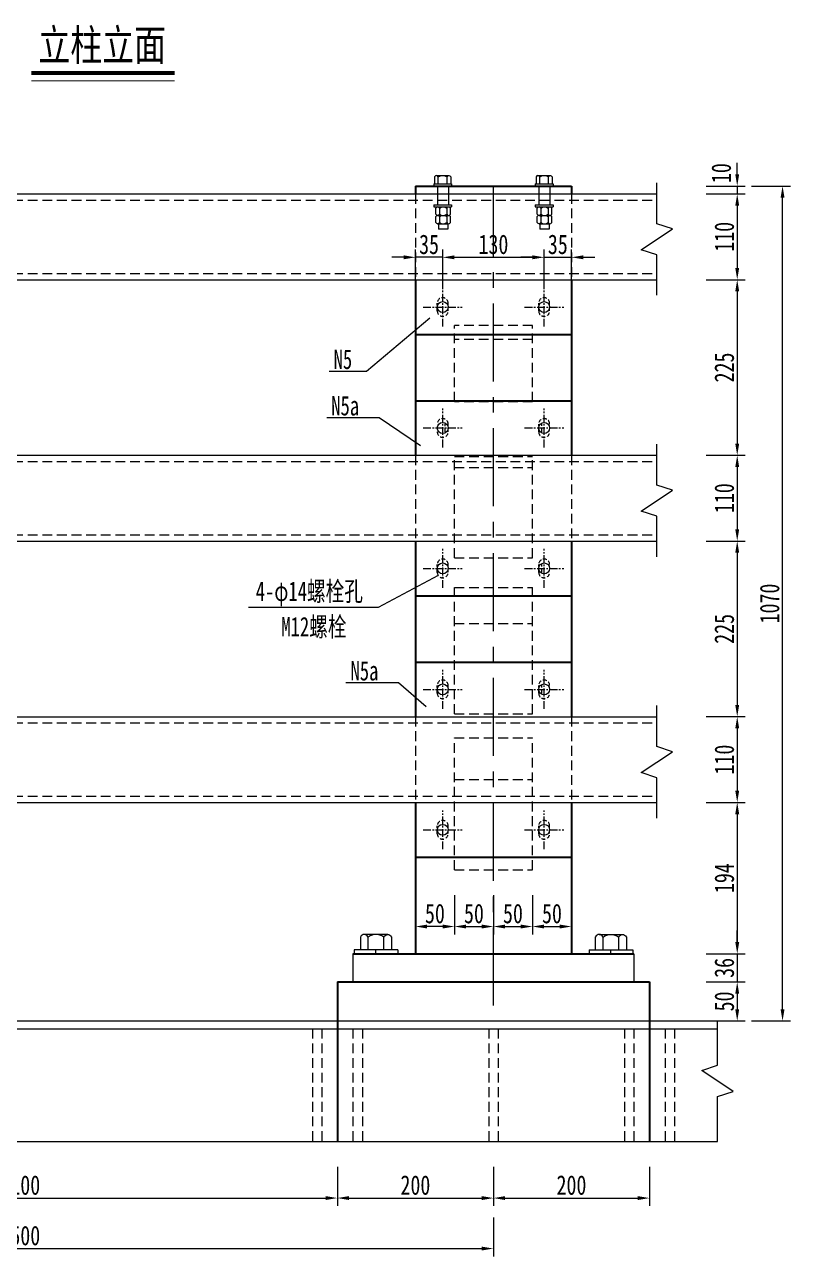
# Model space of a CAD drawing. Extents: x 98573 to 114325, y 0 to 100142.
# Drawn here: x 101936 to 102917, y 25937 to 27516 of the extents above; entities that cross this region are included whole.
import ezdxf

# ---------------------------------------------------------------- set-up
doc = ezdxf.new("R2010")
doc.units = 0
doc.header["$MEASUREMENT"] = 0
for name, pattern in [('CENTERX2', [4, 2.5, -0.5, 0.5, -0.5]), ('DASHED', [0.75, 0.5, -0.25]), ('DASHED2', [0.375, 0.25, -0.125])]:
    doc.linetypes.add(name, pattern=pattern)
doc.layers.get('0').update_dxf_attribs({"lineweight": 13})
doc.layers.get('Defpoints').update_dxf_attribs({"color": 9, "lineweight": 5})
for name, color, linetype, lineweight in [('dashed', 4, 'DASHED2', 5), ('中心线', 2, 'CENTERX2', 15), ('文字', 7, 'Continuous', 5), ('文字说明', 7, 'Continuous', 5), ('标注', 4, 'Continuous', 13), ('涪江 尺寸标注线', 4, 'Continuous', 13), ('涪江 钢板双线', 1, 'Continuous', 13), ('细线', 4, 'Continuous', 13), ('钢板单线', 6, 'Continuous', 25), ('钢板双线', 1, 'Continuous', 13)]:
    doc.layers.add(name, color=color, linetype=linetype, lineweight=lineweight)
doc.styles.get("Standard").update_dxf_attribs({"font": '仿宋_GB2312.ttf', "width": 0.75})
doc.dimstyles.new('0.1', dxfattribs={"dimscale": 0, "dimtxt": 2.5, "dimasz": 1.5, "dimexe": 1, "dimexo": 1, "dimgap": 0.4, "dimtad": 1, "dimdec": 1, "dimdsep": 46, "dimtxsty": 'Standard', "dimcen": 0.2, "dimclrd": 256, "dimclre": 256, "dimclrt": 256, "dimadec": 3, "dimazin": 2, "dimtfac": 1, "dimtdec": 1, "dimtmove": 2, "dimatfit": 3, "dimfxl": 4, "dimfxlon": 1, "dimtolj": 1, "dimtzin": 0, "dimlwd": -1, "dimlwe": -1, "dimarcsym": 0})

# ---------------------------------------------------------------- blocks, each defined once
blk = doc.blocks.new('m2')
at = {"layer": '钢板双线'}
for p, q in [((81076.1, 24800.3), (81083.7, 24800.3)), ((81086.9, 24800.3), (81094.4, 24800.3)), ((81096, 24802.8), (81096, 24780.1)), ((81122.7, 24802.8), (81122.7, 24780.1)), ((81125.5, 24802.8), (81122.7, 24802.8)), ((81125.5, 24802.8), (81125.5, 24780.1)), ((81134.7, 24801.8), (81125.5, 24801.8)), ((81067.5, 24785), (81067.4, 24797)), ((81074.4, 24798), (81074.5, 24784)), ((81083.7, 24795.6), (81076.1, 24795.6)), ((81083.7, 24786.3), (81076.1, 24786.3)), ((81085.3, 24798), (81085.3, 24784)), ((81085.3, 24798), (81085.3, 24784)), ((81094.4, 24795.6), (81086.9, 24795.6)), ((81094.4, 24786.3), (81086.9, 24786.3)), ((81096, 24798), (81096.1, 24784)), ((81125.5, 24797.1), (81134.7, 24797.1)), ((81125.5, 24785.8), (81134.7, 24785.8)), ((81136.3, 24799.5), (81136.3, 24783.5)), ((81076.1, 24781.6), (81083.7, 24781.6)), ((81086.9, 24781.6), (81094.5, 24781.6)), ((81125.5, 24780.1), (81122.7, 24780.1)), ((81134.7, 24781.1), (81125.5, 24781.1))]:
    blk.add_line(p, q, dxfattribs=at)
at = {"layer": '钢板双线', "ltscale": 0.2}
for p, q in [((81098.7, 24802.8), (81096, 24802.8)), ((81098.7, 24802.8), (81098.7, 24780.1)), ((81074.4, 24797), (81067.4, 24797)), ((81074.5, 24785), (81067.5, 24785)), ((81122.7, 24798.2), (81098.7, 24798.2)), ((81098.7, 24780.1), (81096, 24780.1)), ((81122.7, 24784.2), (81098.7, 24784.2))]:
    blk.add_line(p, q, dxfattribs=at)
at = {"layer": '钢板双线', "extrusion": (0, 0, -1)}
for centre, major_axis, ratio, start_param, end_param in [((81089.8, 24798), (-15.4, 0), 0.341432, -0.460921, 0.460921), ((81100.6, 24798), (-15.4, 0), 0.341432, -0.460921, 0.460921), ((81069.9, 24791), (-15.4, 0), 0.682865, 2.680671, 3.602514), ((81069.9, 24784), (-15.4, 0), 0.341432, 2.680671, 3.602514), ((81080.7, 24791), (-15.4, 0), 0.682865, 2.680671, 3.602514), ((81080.7, 24784), (-15.4, 0), 0.341432, 2.680671, 3.602514), ((81121, 24791.5), (15.4, 0), 0.829193, -0.460921, 0.460921), ((81121, 24783.5), (15.4, 0), 0.341432, -0.460921, 0.460921)]:
    blk.add_ellipse(centre, major_axis=major_axis, ratio=ratio, start_param=start_param, end_param=end_param, dxfattribs=at)
at = {"layer": '钢板双线'}
for centre, major_axis, ratio, start_param, end_param in [((81069.9, 24798), (15.4, 0), 0.341432, -0.460921, 0.460921), ((81080.7, 24798), (15.4, 0), 0.341432, -0.460921, 0.460921), ((81121, 24799.5), (-15.4, 0), 0.341432, 2.680671, 3.602514), ((81089.8, 24791), (15.4, 0), 0.682865, 2.680671, 3.602514), ((81089.8, 24784), (15.4, 0), 0.341432, 2.680671, 3.602514), ((81100.6, 24791), (15.4, 0), 0.682865, 2.680671, 3.602514), ((81100.6, 24784), (15.4, 0), 0.341432, 2.680671, 3.602514)]:
    blk.add_ellipse(centre, major_axis=major_axis, ratio=ratio, start_param=start_param, end_param=end_param, dxfattribs=at)
blk = doc.blocks.new('*D349')
at = {"layer": 'Defpoints', "color": 0, "transparency": 16777216}
for p in [(102436.4, 27217.6), (102436.4, 26998.9), (102471.4, 26998.9)]:
    blk.add_point(p, dxfattribs=at)
at = {"layer": '标注', "color": 4, "transparency": 16777216}
for p, q in [((102421.4, 27217.6), (102406.4, 27217.6)), ((102471.4, 27217.6), (102436.4, 27217.6)), ((102486.4, 27217.6), (102501.4, 27217.6))]:
    blk.add_line(p, q, dxfattribs=at)
at = {"layer": '标注', "transparency": 16777216}
for p, q in [((102436.4, 27177.6), (102436.4, 27227.6)), ((102471.4, 27177.6), (102471.4, 27227.6))]:
    blk.add_line(p, q, dxfattribs=at)
at = {"layer": '标注', "color": 4, "transparency": 16777216}
for points in [[(102421.4, 27220.1), (102421.4, 27215.1), (102436.4, 27217.6)], [(102486.4, 27220.1), (102486.4, 27215.1), (102471.4, 27217.6)]]:
    blk.add_solid(points, dxfattribs=at)
at = {"layer": '标注', "transparency": 16777216, "insert": (102453.9, 27234.1), "char_height": 25, "attachment_point": 5}
blk.add_mtext('\\A1;35', dxfattribs=at)
blk = doc.blocks.new('*D343')
at = {"layer": 'Defpoints', "color": 0, "transparency": 16777216}
for p in [(102601.4, 27217.6), (102471.4, 26998.9), (102601.4, 26998.9)]:
    blk.add_point(p, dxfattribs=at)
at = {"layer": '标注', "transparency": 16777216}
for p, q in [((102471.4, 27177.6), (102471.4, 27227.6)), ((102601.4, 27177.6), (102601.4, 27227.6))]:
    blk.add_line(p, q, dxfattribs=at)
at = {"layer": '标注', "color": 4, "transparency": 16777216}
blk.add_line((102486.4, 27217.6), (102586.4, 27217.6), dxfattribs=at)
for points in [[(102486.4, 27220.1), (102486.4, 27215.1), (102471.4, 27217.6)], [(102586.4, 27220.1), (102586.4, 27215.1), (102601.4, 27217.6)]]:
    blk.add_solid(points, dxfattribs=at)
at = {"layer": '标注', "transparency": 16777216, "insert": (102536.4, 27234.1), "char_height": 25, "attachment_point": 5}
blk.add_mtext('\\A1;130', dxfattribs=at)
blk = doc.blocks.new('*D350')
at = {"layer": 'Defpoints', "color": 0, "transparency": 16777216}
for p in [(102636.4, 27217.6), (102601.4, 26998.9), (102636.4, 26998.9)]:
    blk.add_point(p, dxfattribs=at)
at = {"layer": '标注', "color": 4, "transparency": 16777216}
for p, q in [((102586.4, 27217.6), (102571.4, 27217.6)), ((102601.4, 27217.6), (102636.4, 27217.6)), ((102651.4, 27217.6), (102666.4, 27217.6))]:
    blk.add_line(p, q, dxfattribs=at)
at = {"layer": '标注', "transparency": 16777216}
for p, q in [((102601.4, 27177.6), (102601.4, 27227.6)), ((102636.4, 27177.6), (102636.4, 27227.6))]:
    blk.add_line(p, q, dxfattribs=at)
at = {"layer": '标注', "color": 4, "transparency": 16777216}
for points in [[(102586.4, 27220.1), (102586.4, 27215.1), (102601.4, 27217.6)], [(102651.4, 27220.1), (102651.4, 27215.1), (102636.4, 27217.6)]]:
    blk.add_solid(points, dxfattribs=at)
at = {"layer": '标注', "transparency": 16777216, "insert": (102618.9, 27234.1), "char_height": 25, "attachment_point": 5}
blk.add_mtext('\\A1;35', dxfattribs=at)
blk = doc.blocks.new('*D344')
at = {"layer": 'Defpoints', "color": 0, "transparency": 16777216}
for p in [(102636.4, 27308.9), (102906.9, 27308.9), (102736.4, 26238.9)]:
    blk.add_point(p, dxfattribs=at)
at = {"layer": '标注', "transparency": 16777216}
for p, q in [((102866.9, 27308.9), (102916.9, 27308.9)), ((102866.9, 26238.9), (102916.9, 26238.9))]:
    blk.add_line(p, q, dxfattribs=at)
at = {"layer": '标注', "color": 4, "transparency": 16777216}
blk.add_line((102906.9, 26253.9), (102906.9, 27293.9), dxfattribs=at)
for points in [[(102904.4, 27293.9), (102909.4, 27293.9), (102906.9, 27308.9)], [(102904.4, 26253.9), (102909.4, 26253.9), (102906.9, 26238.9)]]:
    blk.add_solid(points, dxfattribs=at)
at = {"layer": '标注', "transparency": 16777216, "insert": (102890.4, 26773.9), "char_height": 25, "attachment_point": 5, "rotation": 90}
blk.add_mtext('\\A1;1070', dxfattribs=at)
blk = doc.blocks.new('*D345')
at = {"layer": 'Defpoints', "color": 0, "transparency": 16777216}
for p in [(102436.4, 26432.5), (102486.4, 26432.5), (102436.4, 26359.9)]:
    blk.add_point(p, dxfattribs=at)
at = {"layer": '标注', "transparency": 16777216}
for p, q in [((102436.4, 26399.9), (102436.4, 26349.9)), ((102486.4, 26399.9), (102486.4, 26349.9))]:
    blk.add_line(p, q, dxfattribs=at)
at = {"layer": '标注', "color": 4, "transparency": 16777216}
blk.add_line((102471.4, 26359.9), (102451.4, 26359.9), dxfattribs=at)
for points in [[(102451.4, 26362.4), (102451.4, 26357.4), (102436.4, 26359.9)], [(102471.4, 26362.4), (102471.4, 26357.4), (102486.4, 26359.9)]]:
    blk.add_solid(points, dxfattribs=at)
at = {"layer": '标注', "transparency": 16777216, "insert": (102461.4, 26376.4), "char_height": 25, "attachment_point": 5}
blk.add_mtext('\\A1;50', dxfattribs=at)
blk = doc.blocks.new('*D346')
at = {"layer": 'Defpoints', "color": 0, "transparency": 16777216}
for p in [(102536.4, 26523), (102486.4, 26432.5), (102536.4, 26359.9)]:
    blk.add_point(p, dxfattribs=at)
at = {"layer": '标注', "transparency": 16777216}
for p, q in [((102486.4, 26399.9), (102486.4, 26349.9)), ((102536.4, 26399.9), (102536.4, 26349.9))]:
    blk.add_line(p, q, dxfattribs=at)
at = {"layer": '标注', "color": 4, "transparency": 16777216}
blk.add_line((102501.4, 26359.9), (102521.4, 26359.9), dxfattribs=at)
for points in [[(102501.4, 26362.4), (102501.4, 26357.4), (102486.4, 26359.9)], [(102521.4, 26362.4), (102521.4, 26357.4), (102536.4, 26359.9)]]:
    blk.add_solid(points, dxfattribs=at)
at = {"layer": '标注', "transparency": 16777216, "insert": (102511.4, 26376.4), "char_height": 25, "attachment_point": 5}
blk.add_mtext('\\A1;50', dxfattribs=at)
blk = doc.blocks.new('*D347')
at = {"layer": 'Defpoints', "color": 0, "transparency": 16777216}
for p in [(102536.4, 26432.5), (102586.4, 26432.5), (102586.4, 26359.9)]:
    blk.add_point(p, dxfattribs=at)
at = {"layer": '标注', "transparency": 16777216}
for p, q in [((102536.4, 26399.9), (102536.4, 26349.9)), ((102586.4, 26399.9), (102586.4, 26349.9))]:
    blk.add_line(p, q, dxfattribs=at)
at = {"layer": '标注', "color": 4, "transparency": 16777216}
blk.add_line((102551.4, 26359.9), (102571.4, 26359.9), dxfattribs=at)
for points in [[(102551.4, 26362.4), (102551.4, 26357.4), (102536.4, 26359.9)], [(102571.4, 26362.4), (102571.4, 26357.4), (102586.4, 26359.9)]]:
    blk.add_solid(points, dxfattribs=at)
at = {"layer": '标注', "transparency": 16777216, "insert": (102561.4, 26376.4), "char_height": 25, "attachment_point": 5}
blk.add_mtext('\\A1;50', dxfattribs=at)
blk = doc.blocks.new('*D348')
at = {"layer": 'Defpoints', "color": 0, "transparency": 16777216}
for p in [(102586.4, 26432.5), (102636.4, 26432.5), (102636.4, 26359.9)]:
    blk.add_point(p, dxfattribs=at)
at = {"layer": '标注', "transparency": 16777216}
for p, q in [((102586.4, 26399.9), (102586.4, 26349.9)), ((102636.4, 26399.9), (102636.4, 26349.9))]:
    blk.add_line(p, q, dxfattribs=at)
at = {"layer": '标注', "color": 4, "transparency": 16777216}
blk.add_line((102601.4, 26359.9), (102621.4, 26359.9), dxfattribs=at)
for points in [[(102601.4, 26362.4), (102601.4, 26357.4), (102586.4, 26359.9)], [(102621.4, 26362.4), (102621.4, 26357.4), (102636.4, 26359.9)]]:
    blk.add_solid(points, dxfattribs=at)
at = {"layer": '标注', "transparency": 16777216, "insert": (102611.4, 26376.4), "char_height": 25, "attachment_point": 5}
blk.add_mtext('\\A1;50', dxfattribs=at)
blk = doc.blocks.new('ls')
at = {"color": 4}
blk.add_line((0, 0), (0, 5), dxfattribs=at)
at = {"layer": '涪江 钢板双线', "color": 4}
for p, q in [((-20, 21.6), (-20, 5)), ((-15, 25), (15, 25)), ((-10, 5), (-10, 21.6)), ((10, 5), (10, 21.6)), ((20, 21.6), (20, 5)), ((-28, 5), (28, 5)), ((-28, 5), (-28, 0)), ((-28, 0), (28, 0)), ((-18.7, 5), (18.7, 5)), ((-14, 5), (14, 5)), ((28, 5), (28, 0))]:
    blk.add_line(p, q, dxfattribs=at)
blk.add_ellipse((-15, -7.9), major_axis=(0, 32.9), ratio=0.341432, start_param=-0.460921, end_param=0.460921, dxfattribs=at)
at = {"layer": '涪江 钢板双线', "color": 4, "extrusion": (0, 0, -1)}
for centre, ratio in [((0, -7.9), 0.682865), ((15, -7.9), 0.341432)]:
    blk.add_ellipse(centre, major_axis=(0, 32.9), ratio=ratio, start_param=-0.460921, end_param=0.460921, dxfattribs=at)
blk = doc.blocks.new('*D762')
at = {"layer": 'Defpoints', "color": 0, "transparency": 16777216}
for p in [(101323.9, 26271.2), (102536.4, 26258.5), (102536.4, 25947.2)]:
    blk.add_point(p, dxfattribs=at)
at = {"layer": '标注', "transparency": 16777216}
for p, q in [((101323.9, 25987.2), (101323.9, 25937.2)), ((102536.4, 25987.2), (102536.4, 25937.2))]:
    blk.add_line(p, q, dxfattribs=at)
at = {"layer": '标注', "color": 4, "transparency": 16777216}
blk.add_line((101338.9, 25947.2), (102521.4, 25947.2), dxfattribs=at)
for points in [[(101338.9, 25949.7), (101338.9, 25944.7), (101323.9, 25947.2)], [(102521.4, 25949.7), (102521.4, 25944.7), (102536.4, 25947.2)]]:
    blk.add_solid(points, dxfattribs=at)
at = {"layer": '标注', "transparency": 16777216, "insert": (101930.1, 25963.7), "char_height": 25, "attachment_point": 5}
blk.add_mtext('\\A1;1500', dxfattribs=at)
blk = doc.blocks.new('*D763')
at = {"layer": 'Defpoints', "color": 0, "transparency": 16777216}
for p in [(101523.9, 26152.3), (102336.4, 26152.3), (102336.4, 26011.9)]:
    blk.add_point(p, dxfattribs=at)
at = {"layer": '标注', "transparency": 16777216}
for p, q in [((101523.9, 26051.9), (101523.9, 26001.9)), ((102336.4, 26051.9), (102336.4, 26001.9))]:
    blk.add_line(p, q, dxfattribs=at)
at = {"layer": '标注', "color": 4, "transparency": 16777216}
blk.add_line((101538.9, 26011.9), (102321.4, 26011.9), dxfattribs=at)
for points in [[(101538.9, 26014.4), (101538.9, 26009.4), (101523.9, 26011.9)], [(102321.4, 26014.4), (102321.4, 26009.4), (102336.4, 26011.9)]]:
    blk.add_solid(points, dxfattribs=at)
at = {"layer": '标注', "transparency": 16777216, "insert": (101930.1, 26028.4), "char_height": 25, "attachment_point": 5}
blk.add_mtext('\\A1;1100', dxfattribs=at)
blk = doc.blocks.new('*D764')
at = {"layer": 'Defpoints', "color": 0, "transparency": 16777216}
for p in [(102536.4, 26258.5), (102336.4, 26114.9), (102536.4, 26011.9)]:
    blk.add_point(p, dxfattribs=at)
at = {"layer": '标注', "transparency": 16777216}
for p, q in [((102336.4, 26051.9), (102336.4, 26001.9)), ((102536.4, 26051.9), (102536.4, 26001.9))]:
    blk.add_line(p, q, dxfattribs=at)
at = {"layer": '标注', "color": 4, "transparency": 16777216}
blk.add_line((102351.4, 26011.9), (102521.4, 26011.9), dxfattribs=at)
for points in [[(102351.4, 26014.4), (102351.4, 26009.4), (102336.4, 26011.9)], [(102521.4, 26014.4), (102521.4, 26009.4), (102536.4, 26011.9)]]:
    blk.add_solid(points, dxfattribs=at)
at = {"layer": '标注', "transparency": 16777216, "insert": (102436.4, 26028.4), "char_height": 25, "attachment_point": 5}
blk.add_mtext('\\A1;200', dxfattribs=at)
blk = doc.blocks.new('*D765')
at = {"layer": 'Defpoints', "color": 0, "transparency": 16777216}
for p in [(102536.4, 26258.5), (102736.4, 26186.9), (102736.4, 26011.9)]:
    blk.add_point(p, dxfattribs=at)
at = {"layer": '标注', "transparency": 16777216}
for p, q in [((102536.4, 26051.9), (102536.4, 26001.9)), ((102736.4, 26051.9), (102736.4, 26001.9))]:
    blk.add_line(p, q, dxfattribs=at)
at = {"layer": '标注', "color": 4, "transparency": 16777216}
blk.add_line((102551.4, 26011.9), (102721.4, 26011.9), dxfattribs=at)
for points in [[(102551.4, 26014.4), (102551.4, 26009.4), (102536.4, 26011.9)], [(102721.4, 26014.4), (102721.4, 26009.4), (102736.4, 26011.9)]]:
    blk.add_solid(points, dxfattribs=at)
at = {"layer": '标注', "transparency": 16777216, "insert": (102636.4, 26028.4), "char_height": 25, "attachment_point": 5}
blk.add_mtext('\\A1;200', dxfattribs=at)
blk = doc.blocks.new('*D766')
at = {"layer": 'Defpoints', "color": 0, "transparency": 16777216}
for p in [(102675.5, 27298.9), (102675.5, 27188.9), (102848.8, 27188.9)]:
    blk.add_point(p, dxfattribs=at)
at = {"layer": '标注', "transparency": 16777216}
for p, q in [((102808.8, 27298.9), (102858.8, 27298.9)), ((102808.8, 27188.9), (102858.8, 27188.9))]:
    blk.add_line(p, q, dxfattribs=at)
at = {"layer": '标注', "color": 4, "transparency": 16777216}
blk.add_line((102848.8, 27283.9), (102848.8, 27203.9), dxfattribs=at)
for points in [[(102846.3, 27283.9), (102851.3, 27283.9), (102848.8, 27298.9)], [(102846.3, 27203.9), (102851.3, 27203.9), (102848.8, 27188.9)]]:
    blk.add_solid(points, dxfattribs=at)
at = {"layer": '标注', "transparency": 16777216, "insert": (102832.3, 27243.9), "char_height": 25, "attachment_point": 5, "rotation": 90}
blk.add_mtext('\\A1;110', dxfattribs=at)
blk = doc.blocks.new('*D767')
at = {"layer": 'Defpoints', "color": 0, "transparency": 16777216}
for p in [(102675.5, 27188.9), (102675.5, 26963.9), (102848.8, 26963.9)]:
    blk.add_point(p, dxfattribs=at)
at = {"layer": '标注', "transparency": 16777216}
for p, q in [((102808.8, 27188.9), (102858.8, 27188.9)), ((102808.8, 26963.9), (102858.8, 26963.9))]:
    blk.add_line(p, q, dxfattribs=at)
at = {"layer": '标注', "color": 4, "transparency": 16777216}
blk.add_line((102848.8, 27173.9), (102848.8, 26978.9), dxfattribs=at)
for points in [[(102846.3, 27173.9), (102851.3, 27173.9), (102848.8, 27188.9)], [(102846.3, 26978.9), (102851.3, 26978.9), (102848.8, 26963.9)]]:
    blk.add_solid(points, dxfattribs=at)
at = {"layer": '标注', "transparency": 16777216, "insert": (102832.3, 27076.4), "char_height": 25, "attachment_point": 5, "rotation": 90}
blk.add_mtext('\\A1;225', dxfattribs=at)
blk = doc.blocks.new('*D768')
at = {"layer": 'Defpoints', "color": 0, "transparency": 16777216}
for p in [(102675.5, 26963.9), (102675.5, 26853.9), (102848.8, 26853.9)]:
    blk.add_point(p, dxfattribs=at)
at = {"layer": '标注', "transparency": 16777216}
for p, q in [((102808.8, 26963.9), (102858.8, 26963.9)), ((102808.8, 26853.9), (102858.8, 26853.9))]:
    blk.add_line(p, q, dxfattribs=at)
at = {"layer": '标注', "color": 4, "transparency": 16777216}
blk.add_line((102848.8, 26948.9), (102848.8, 26868.9), dxfattribs=at)
for points in [[(102846.3, 26948.9), (102851.3, 26948.9), (102848.8, 26963.9)], [(102846.3, 26868.9), (102851.3, 26868.9), (102848.8, 26853.9)]]:
    blk.add_solid(points, dxfattribs=at)
at = {"layer": '标注', "transparency": 16777216, "insert": (102832.3, 26908.9), "char_height": 25, "attachment_point": 5, "rotation": 90}
blk.add_mtext('\\A1;110', dxfattribs=at)
blk = doc.blocks.new('*D769')
at = {"layer": 'Defpoints', "color": 0, "transparency": 16777216}
for p in [(102675.5, 26853.9), (102675.5, 26628.9), (102848.8, 26628.9)]:
    blk.add_point(p, dxfattribs=at)
at = {"layer": '标注', "transparency": 16777216}
for p, q in [((102808.8, 26853.9), (102858.8, 26853.9)), ((102808.8, 26628.9), (102858.8, 26628.9))]:
    blk.add_line(p, q, dxfattribs=at)
at = {"layer": '标注', "color": 4, "transparency": 16777216}
blk.add_line((102848.8, 26838.9), (102848.8, 26643.9), dxfattribs=at)
for points in [[(102846.3, 26838.9), (102851.3, 26838.9), (102848.8, 26853.9)], [(102846.3, 26643.9), (102851.3, 26643.9), (102848.8, 26628.9)]]:
    blk.add_solid(points, dxfattribs=at)
at = {"layer": '标注', "transparency": 16777216, "insert": (102832.3, 26741.4), "char_height": 25, "attachment_point": 5, "rotation": 90}
blk.add_mtext('\\A1;225', dxfattribs=at)
blk = doc.blocks.new('*D770')
at = {"layer": 'Defpoints', "color": 0, "transparency": 16777216}
for p in [(102694.3, 26628.9), (102694.3, 26518.9), (102848.8, 26518.9)]:
    blk.add_point(p, dxfattribs=at)
at = {"layer": '标注', "transparency": 16777216}
for p, q in [((102808.8, 26628.9), (102858.8, 26628.9)), ((102808.8, 26518.9), (102858.8, 26518.9))]:
    blk.add_line(p, q, dxfattribs=at)
at = {"layer": '标注', "color": 4, "transparency": 16777216}
blk.add_line((102848.8, 26613.9), (102848.8, 26533.9), dxfattribs=at)
for points in [[(102846.3, 26613.9), (102851.3, 26613.9), (102848.8, 26628.9)], [(102846.3, 26533.9), (102851.3, 26533.9), (102848.8, 26518.9)]]:
    blk.add_solid(points, dxfattribs=at)
at = {"layer": '标注', "transparency": 16777216, "insert": (102832.3, 26573.9), "char_height": 25, "attachment_point": 5, "rotation": 90}
blk.add_mtext('\\A1;110', dxfattribs=at)
blk = doc.blocks.new('*D771')
at = {"layer": 'Defpoints', "color": 0, "transparency": 16777216}
for p in [(102694.3, 26518.9), (102607.6, 26324.9), (102848.8, 26324.9)]:
    blk.add_point(p, dxfattribs=at)
at = {"layer": '标注', "transparency": 16777216}
for p, q in [((102808.8, 26518.9), (102858.8, 26518.9)), ((102808.8, 26324.9), (102858.8, 26324.9))]:
    blk.add_line(p, q, dxfattribs=at)
at = {"layer": '标注', "color": 4, "transparency": 16777216}
blk.add_line((102848.8, 26503.9), (102848.8, 26339.9), dxfattribs=at)
for points in [[(102846.3, 26503.9), (102851.3, 26503.9), (102848.8, 26518.9)], [(102846.3, 26339.9), (102851.3, 26339.9), (102848.8, 26324.9)]]:
    blk.add_solid(points, dxfattribs=at)
at = {"layer": '标注', "transparency": 16777216, "insert": (102832.3, 26421.9), "char_height": 25, "attachment_point": 5, "rotation": 90}
blk.add_mtext('\\A1;194', dxfattribs=at)
blk = doc.blocks.new('*D772')
at = {"layer": 'Defpoints', "color": 0, "transparency": 16777216}
for p in [(102736.4, 26288.9), (102736.4, 26238.9), (102848.8, 26238.9)]:
    blk.add_point(p, dxfattribs=at)
at = {"layer": '标注', "transparency": 16777216}
for p, q in [((102808.8, 26288.9), (102858.8, 26288.9)), ((102808.8, 26238.9), (102858.8, 26238.9))]:
    blk.add_line(p, q, dxfattribs=at)
at = {"layer": '标注', "color": 4, "transparency": 16777216}
blk.add_line((102848.8, 26273.9), (102848.8, 26253.9), dxfattribs=at)
for points in [[(102846.3, 26273.9), (102851.3, 26273.9), (102848.8, 26288.9)], [(102846.3, 26253.9), (102851.3, 26253.9), (102848.8, 26238.9)]]:
    blk.add_solid(points, dxfattribs=at)
at = {"layer": '标注', "transparency": 16777216, "insert": (102832.3, 26263.9), "char_height": 25, "attachment_point": 5, "rotation": 90}
blk.add_mtext('\\A1;50', dxfattribs=at)
blk = doc.blocks.new('*D773')
at = {"layer": 'Defpoints', "color": 0, "transparency": 16777216}
for p in [(102636.4, 27308.9), (102636.4, 27298.9), (102848.8, 27298.9)]:
    blk.add_point(p, dxfattribs=at)
at = {"layer": '标注', "color": 4, "transparency": 16777216}
for p, q in [((102848.8, 27323.9), (102848.8, 27338.9)), ((102848.8, 27308.9), (102848.8, 27298.9)), ((102848.8, 27283.9), (102848.8, 27268.9))]:
    blk.add_line(p, q, dxfattribs=at)
at = {"layer": '标注', "transparency": 16777216}
for p, q in [((102808.8, 27308.9), (102858.8, 27308.9)), ((102808.8, 27298.9), (102858.8, 27298.9))]:
    blk.add_line(p, q, dxfattribs=at)
at = {"layer": '标注', "color": 4, "transparency": 16777216}
for points in [[(102846.3, 27323.9), (102851.3, 27323.9), (102848.8, 27308.9)], [(102846.3, 27283.9), (102851.3, 27283.9), (102848.8, 27298.9)]]:
    blk.add_solid(points, dxfattribs=at)
at = {"layer": '标注', "transparency": 16777216, "insert": (102828.4, 27325.5), "char_height": 25, "attachment_point": 5, "rotation": 90}
blk.add_mtext('\\A1;10', dxfattribs=at)
blk = doc.blocks.new('*D1389')
at = {"layer": 'Defpoints', "color": 0, "transparency": 16777216}
for p in [(102716.5, 26324.9), (102716.4, 26288.9), (102848.8, 26288.9)]:
    blk.add_point(p, dxfattribs=at)
at = {"layer": '标注', "color": 4, "transparency": 16777216}
for p, q in [((102848.8, 26339.9), (102848.8, 26354.9)), ((102848.8, 26324.9), (102848.8, 26288.9)), ((102848.8, 26273.9), (102848.8, 26258.9))]:
    blk.add_line(p, q, dxfattribs=at)
at = {"layer": '标注', "transparency": 16777216}
for p, q in [((102808.8, 26324.9), (102858.8, 26324.9)), ((102808.8, 26288.9), (102858.8, 26288.9))]:
    blk.add_line(p, q, dxfattribs=at)
at = {"layer": '标注', "color": 4, "transparency": 16777216}
for points in [[(102846.3, 26339.9), (102851.3, 26339.9), (102848.8, 26324.9)], [(102846.3, 26273.9), (102851.3, 26273.9), (102848.8, 26288.9)]]:
    blk.add_solid(points, dxfattribs=at)
at = {"layer": '标注', "transparency": 16777216, "insert": (102832.3, 26306.9), "char_height": 25, "attachment_point": 5, "rotation": 90}
blk.add_mtext('\\A1;36', dxfattribs=at)

msp = doc.modelspace()

# ---------------------------------------------------------------- linework, layer by layer
at = {"color": 1}
for p, q in [((102356.39499, 26324.85446), (102356.39499, 26288.85446)), ((102716.45974, 26324.85446), (102716.42441, 26288.85446)), ((101016.71629, 26238.85446), (102823.56128, 26238.85446)), ((101016.71629, 26228.85446), (102823.56128, 26228.85446)), ((101016.71629, 26084.49632), (102823.56128, 26084.49632))]:
    msp.add_line(p, q, dxfattribs=at)
for centre in [(102471.39499, 27153.85446), (102601.39499, 27153.85446), (102471.39499, 26998.85446), (102601.39499, 26998.85446), (102471.39499, 26818.85446), (102601.39499, 26818.85446), (102471.39499, 26663.85446), (102601.39499, 26663.85446), (102471.39499, 26483.85446), (102601.39499, 26483.85446)]:
    msp.add_circle(centre, 7)
at = {"layer": 'dashed', "ltscale": 50}
for p, q in [((102436.39499, 27298.85446), (102436.39499, 27188.85446)), ((102636.39499, 27298.85446), (102636.39499, 27188.85446)), ((101114.61149, 27290.85446), (102745.66608, 27290.85446)), ((101114.61149, 27196.85446), (102745.66608, 27196.85446)), ((102486.39499, 27032.49839), (102486.39499, 27130.34246)), ((102586.39499, 27130.34246), (102486.39499, 27130.34246)), ((102586.39499, 27032.49839), (102586.39499, 27130.34246)), ((102586.39499, 27112.10821), (102486.39499, 27112.10821)), ((102586.39499, 27032.49839), (102486.39499, 27032.49839)), ((102436.39499, 26963.85446), (102436.39499, 26853.85446)), ((102636.39499, 26963.85446), (102636.39499, 26853.85446)), ((101114.61149, 26955.85446), (102745.66608, 26955.85446)), ((102486.39499, 26832.49839), (102486.39499, 26962.10714)), ((102486.39499, 26962.10714), (102586.39499, 26962.10714)), ((102486.39499, 26948.32443), (102586.39499, 26948.32443)), ((102586.39499, 26832.49839), (102586.39499, 26962.10714)), ((101114.61149, 26861.85446), (102745.66608, 26861.85446)), ((102486.39499, 26832.49839), (102586.39499, 26832.49839)), ((102486.39499, 26632.49839), (102486.39499, 26794.30832)), ((102486.39499, 26794.30832), (102586.39499, 26794.30832)), ((102586.39499, 26632.49839), (102586.39499, 26794.30832)), ((102486.39499, 26748.32443), (102586.39499, 26748.32443)), ((102486.39499, 26632.49839), (102586.39499, 26632.49839)), ((101114.61149, 26620.85446), (102745.66608, 26620.85446)), ((102436.39499, 26628.85446), (102436.39499, 26518.85446)), ((102636.39499, 26628.85446), (102636.39499, 26518.85446)), ((102486.39499, 26432.49839), (102486.39499, 26601.95931)), ((102486.39499, 26601.95931), (102586.39499, 26601.95931)), ((102586.39499, 26432.49839), (102586.39499, 26601.95931)), ((102486.39499, 26548.32443), (102586.39499, 26548.32443)), ((101114.61149, 26526.85446), (102745.66608, 26526.85446)), ((102486.39499, 26432.49839), (102586.39499, 26432.49839))]:
    msp.add_line(p, q, dxfattribs=at)
at = {"layer": 'dashed', "ltscale": 20}
for p, q in [((102464.39499, 27148.85446), (102464.39499, 27158.85446)), ((102478.39499, 27148.96902), (102478.39499, 27158.96902)), ((102594.39499, 27148.85446), (102594.39499, 27158.85446)), ((102608.39499, 27148.96902), (102608.39499, 27158.96902)), ((102474.39499, 26993.85446), (102474.39499, 27003.85446)), ((102478.39499, 26993.96902), (102478.39499, 27003.96902)), ((102594.39499, 26993.85446), (102594.39499, 27003.85446)), ((102598.39499, 26993.96902), (102598.39499, 27003.96902)), ((102464.39499, 26813.85446), (102464.39499, 26823.85446)), ((102478.39499, 26813.96902), (102478.39499, 26823.96902)), ((102594.39499, 26813.85446), (102594.39499, 26823.85446)), ((102598.39499, 26813.96902), (102598.39499, 26823.96902)), ((102464.39499, 26658.85446), (102464.39499, 26668.85446)), ((102478.39499, 26658.96902), (102478.39499, 26668.96902)), ((102594.39499, 26658.85446), (102594.39499, 26668.85446)), ((102598.39499, 26658.96902), (102598.39499, 26668.96902)), ((102464.39499, 26478.85446), (102464.39499, 26488.85446)), ((102478.39499, 26478.96902), (102478.39499, 26488.96902)), ((102594.39499, 26478.85446), (102594.39499, 26488.85446)), ((102608.39499, 26478.96902), (102608.39499, 26488.96902))]:
    msp.add_line(p, q, dxfattribs=at)
at = {"layer": 'dashed', "linetype": 'DASHED2', "ltscale": 50}
for p, q in [((102304.39499, 26228.85446), (102304.39499, 26084.49632)), ((102316.39499, 26228.85446), (102316.39499, 26084.49632)), ((102356.39499, 26228.85446), (102356.39499, 26084.49632)), ((102368.39499, 26228.85446), (102368.39499, 26084.49632)), ((102530.39499, 26228.85446), (102530.39499, 26084.49632)), ((102542.39499, 26228.85446), (102542.39499, 26084.49632)), ((102704.39499, 26228.85446), (102704.39499, 26084.49632)), ((102716.39499, 26228.85446), (102716.39499, 26084.49632)), ((102756.39499, 26228.85446), (102756.39499, 26084.49632)), ((102768.39499, 26228.85446), (102768.39499, 26084.49632))]:
    msp.add_line(p, q, dxfattribs=at)
at = {"layer": 'dashed', "ltscale": 20}
for centre, start, end in [((102471.39499, 27158.85446), 0, 180), ((102601.39499, 27158.85446), 0, 180), ((102471.39499, 27148.85446), 180, 0), ((102601.39499, 27148.85446), 180, 0), ((102471.39499, 27003.85446), 0, 180), ((102601.39499, 27003.85446), 0, 180), ((102471.39499, 26993.85446), 180, 0), ((102601.39499, 26993.85446), 180, 0), ((102471.39499, 26823.85446), 0, 180), ((102601.39499, 26823.85446), 0, 180), ((102471.39499, 26813.85446), 180, 0), ((102601.39499, 26813.85446), 180, 0), ((102471.39499, 26668.85446), 0, 180), ((102601.39499, 26668.85446), 0, 180), ((102471.39499, 26658.85446), 180, 0), ((102601.39499, 26658.85446), 180, 0), ((102471.39499, 26488.85446), 0, 180), ((102601.39499, 26488.85446), 0, 180), ((102471.39499, 26478.85446), 180, 0), ((102601.39499, 26478.85446), 180, 0)]:
    msp.add_arc(centre, 7, start, end, dxfattribs=at)
at = {"layer": '中心线', "ltscale": 40}
msp.add_line((102536.39499, 26258.52276), (102536.39499, 27308.85446), dxfattribs=at)
at = {"layer": '中心线', "ltscale": 4}
for p, q in [((102471.39499, 27128.90096), (102471.39499, 27178.80795)), ((102601.39499, 27128.90096), (102601.39499, 27178.80795)), ((102446.28929, 27153.85446), (102496.50069, 27153.85446)), ((102576.28929, 27153.85446), (102626.50069, 27153.85446)), ((102471.39499, 26973.90096), (102471.39499, 27023.80795)), ((102601.39499, 26973.90096), (102601.39499, 27023.80795)), ((102446.28929, 26998.85446), (102496.50069, 26998.85446)), ((102576.28929, 26998.85446), (102626.50069, 26998.85446)), ((102471.39499, 26793.90096), (102471.39499, 26843.80795)), ((102601.39499, 26793.90096), (102601.39499, 26843.80795)), ((102446.28929, 26818.85446), (102496.50069, 26818.85446)), ((102576.28929, 26818.85446), (102626.50069, 26818.85446)), ((102471.39499, 26638.90096), (102471.39499, 26688.80795)), ((102601.39499, 26638.90096), (102601.39499, 26688.80795)), ((102446.28929, 26663.85446), (102496.50069, 26663.85446)), ((102576.28929, 26663.85446), (102626.50069, 26663.85446)), ((102471.39499, 26458.90096), (102471.39499, 26508.80795)), ((102601.39499, 26458.90096), (102601.39499, 26508.80795)), ((102446.28929, 26483.85446), (102496.50069, 26483.85446)), ((102576.28929, 26483.85446), (102626.50069, 26483.85446))]:
    msp.add_line(p, q, dxfattribs=at)
at = {"layer": '文字', "const_width": 5}
msp.add_lwpolyline([(101944.16307, 27453.84394), (102127.83868, 27453.84394)], dxfattribs=at)
at = {"layer": '文字', "ltscale": 100, "const_width": 1.5}
msp.add_lwpolyline([(101944.16307, 27443.84394), (102127.83868, 27443.84394)], dxfattribs=at)
at = {"layer": '涪江 尺寸标注线'}
for points in [[(102745.66608, 27168.9257), (102745.66608, 27220.64215), (102725.66567, 27227.30883), (102765.6665, 27253.97548), (102745.66608, 27260.64215), (102745.66608, 27313.09234)], [(102745.66608, 26833.9257), (102745.66608, 26885.64215), (102725.66567, 26892.30883), (102765.6665, 26918.97548), (102745.66608, 26925.64215), (102745.66608, 26978.09234)], [(102745.66608, 26498.9257), (102745.66608, 26550.64215), (102725.66567, 26557.30883), (102765.6665, 26583.97548), (102745.66608, 26590.64215), (102745.66608, 26643.09234)], [(102823.56128, 26084.49632), (102823.56128, 26142.01595), (102843.5617, 26148.68263), (102803.56086, 26175.34928), (102823.56128, 26182.01595), (102823.56128, 26238.85446)]]:
    msp.add_lwpolyline(points, dxfattribs=at)
at = {"layer": '细线', "ltscale": 100}
for p, q in [((102373.67043, 27071.64442), (102454.8775, 27139.83472)), ((102389.88099, 27012.13983), (102443.0659, 26976.54532)), ((102414.60168, 26672.47373), (102450.08561, 26641.75439))]:
    msp.add_line(p, q, dxfattribs=at)
at = {"layer": '细线', "ltscale": 100, "extrusion": (0, 0, -1)}
for p, q in [((102325.75668, 27071.64442), (102373.67043, 27071.64442)), ((102322.71052, 27012.13983), (102389.88099, 27012.13983)), ((102347.43121, 26672.47373), (102414.60168, 26672.47373))]:
    msp.add_line(p, q, dxfattribs=at)
at = {"layer": '细线'}
for p, q in [((102465.65673, 26809.84542), (102388.71949, 26768.99827)), ((102388.71949, 26768.99827), (102222.73107, 26768.99827))]:
    msp.add_line(p, q, dxfattribs=at)
at = {"layer": '钢板单线', "color": 1}
for p, q in [((102436.39499, 27308.85446), (102636.39499, 27308.85446)), ((102436.39499, 27308.85446), (102436.39499, 27298.85446)), ((102636.39499, 27308.85446), (102636.39499, 27298.85446)), ((102436.39499, 27188.85446), (102436.39499, 26963.85446)), ((102636.39499, 27188.85446), (102636.39499, 26963.85446)), ((102436.39499, 27118.85446), (102636.39499, 27118.85446)), ((102436.39499, 27033.85446), (102636.39499, 27033.85446)), ((102436.39499, 26853.85446), (102436.39499, 26628.85446)), ((102636.39499, 26853.85446), (102636.39499, 26628.85446)), ((102436.39499, 26783.85446), (102636.39499, 26783.85446)), ((102436.39499, 26698.85446), (102636.39499, 26698.85446)), ((102436.39499, 26518.85446), (102436.39499, 26324.85446)), ((102636.39499, 26518.85446), (102636.39499, 26324.85446)), ((102436.39499, 26448.85446), (102636.39499, 26448.85446)), ((102356.39499, 26324.85446), (102716.45974, 26324.85446)), ((102336.39499, 26288.85446), (102736.39499, 26288.85446)), ((102336.39499, 26288.85446), (102336.39499, 26238.85446)), ((102736.39499, 26288.85446), (102736.39499, 26238.85446))]:
    msp.add_line(p, q, dxfattribs=at)
at = {"layer": '钢板单线'}
for p, q in [((102336.39499, 26238.85446), (102336.39499, 26084.49632)), ((102736.39499, 26238.85446), (102736.39499, 26084.49632))]:
    msp.add_line(p, q, dxfattribs=at)
at = {"layer": '钢板双线'}
for p, q in [((101114.61149, 27298.85446), (102745.66608, 27298.85446)), ((101114.61149, 27188.85446), (102745.66608, 27188.85446)), ((101114.61149, 26963.85446), (102745.66608, 26963.85446)), ((101114.61149, 26853.85446), (102745.66608, 26853.85446)), ((101114.61149, 26628.85446), (102745.66608, 26628.85446)), ((101114.61149, 26518.85446), (102745.66608, 26518.85446))]:
    msp.add_line(p, q, dxfattribs=at)

# ---------------------------------------------------------------- block references
at = {"color": 3, "xscale": -1}
msp.add_blockref('ls', (102385.88707, 26324.85446), dxfattribs=at)
at = {"color": 3}
msp.add_blockref('ls', (102686.9029, 26324.85446), dxfattribs=at)
at = {"layer": '标注', "linetype": 'DASHED', "rotation": 90}
for p in [(127262.85617, -53813.89424), (127392.85617, -53813.89424)]:
    msp.add_blockref('m2', p, dxfattribs=at)

# ---------------------------------------------------------------- texts
at = {"layer": '文字说明', "width": 0.75}
msp.add_text('立柱立面', height=40, dxfattribs=at).set_placement((101953.19174, 27469.65451))
at = {"layer": '标注', "width": 0.7}
for s, p in [('N5', (102331.58671, 27074.44321)), ('N5a', (102328.54056, 27014.93863)), ('4-φ14螺栓孔', (102231.75673, 26777.14542)), ('M12螺栓', (102264.59234, 26731.72824)), ('N5a', (102353.26125, 26675.27252))]:
    msp.add_text(s, height=25, dxfattribs=at).set_placement(p)

# ---------------------------------------------------------------- dimensions: what is measured, and where the dimension line sits
at = {"layer": '标注'}
dim = msp.add_linear_dim(base=(102848.7727, 27298.85446), p1=(102636.39499, 27308.85446), p2=(102636.39499, 27298.85446), angle=90, dimstyle='0.1', override={"dimscale": 10, "dimclrd": 4}, dxfattribs=at)
dim.commit()
dim.dimension.update_dxf_attribs({"geometry": '*D773', "text_midpoint": (102828.35651, 27325.49521), "dimtype": 160})
for base, p1, p2, picture, middle in [((102906.8919, 27308.85446), (102736.39499, 26238.85446), (102636.39499, 27308.85446), '*D344', (102890.3919, 26773.85446)), ((102848.7727, 27188.85446), (102675.47898, 27298.85446), (102675.47898, 27188.85446), '*D766', (102832.2727, 27243.85446)), ((102848.7727, 26963.85446), (102675.47898, 27188.85446), (102675.47898, 26963.85446), '*D767', (102832.2727, 27076.35446)), ((102848.7727, 26853.85446), (102675.47898, 26963.85446), (102675.47898, 26853.85446), '*D768', (102832.2727, 26908.85446)), ((102848.7727, 26628.85446), (102675.47898, 26853.85446), (102675.47898, 26628.85446), '*D769', (102832.2727, 26741.35446)), ((102848.7727, 26518.85446), (102694.28428, 26628.85446), (102694.28428, 26518.85446), '*D770', (102832.2727, 26573.85446)), ((102848.7727, 26324.85446), (102694.28428, 26518.85446), (102607.60548, 26324.85446), '*D771', (102832.2727, 26421.85446)), ((102848.7727, 26288.85446), (102716.45974, 26324.85446), (102716.42441, 26288.85446), '*D1389', (102832.2727, 26306.85446)), ((102848.7727, 26238.85446), (102736.39499, 26288.85446), (102736.39499, 26238.85446), '*D772', (102832.2727, 26263.85446))]:
    dim = msp.add_linear_dim(base=base, p1=p1, p2=p2, angle=90, dimstyle='0.1', override={"dimscale": 10, "dimclrd": 4}, dxfattribs=at)
    dim.commit()
    dim.dimension.update_dxf_attribs({"geometry": picture, "text_midpoint": middle})
for base, p1, p2, picture, middle in [((102436.39499, 27217.59429), (102471.39499, 26998.85446), (102436.39499, 26998.85446), '*D349', (102453.89499, 27234.09429)), ((102601.39499, 27217.59429), (102471.39499, 26998.85446), (102601.39499, 26998.85446), '*D343', (102536.39499, 27234.09429)), ((102636.39499, 27217.59429), (102601.39499, 26998.85446), (102636.39499, 26998.85446), '*D350', (102618.89499, 27234.09429)), ((102536.39499, 26359.87428), (102486.39499, 26432.49839), (102536.39499, 26523.04498), '*D346', (102511.39499, 26376.37428)), ((102436.39499, 26359.87428), (102486.39499, 26432.49839), (102436.39499, 26432.49839), '*D345', (102461.39499, 26376.37428)), ((102586.39499, 26359.87428), (102536.39499, 26432.49839), (102586.39499, 26432.49839), '*D347', (102561.39499, 26376.37428)), ((102636.39499, 26359.87428), (102586.39499, 26432.49839), (102636.39499, 26432.49839), '*D348', (102611.39499, 26376.37428)), ((102536.39499, 26011.93205), (102336.39499, 26114.87614), (102536.39499, 26258.52276), '*D764', (102436.39499, 26028.43205)), ((102736.39499, 26011.93205), (102536.39499, 26258.52276), (102736.39499, 26186.91759), '*D765', (102636.39499, 26028.43205))]:
    dim = msp.add_linear_dim(base=base, p1=p1, p2=p2, dimstyle='0.1', override={"dimscale": 10, "dimclrd": 4}, dxfattribs=at)
    dim.commit()
    dim.dimension.update_dxf_attribs({"geometry": picture, "text_midpoint": middle})
for base, p1, p2, text, picture, middle in [((102536.39499, 25947.18109), (101323.88259, 26271.23254), (102536.39499, 26258.52276), '1500', '*D762', (101930.13879, 25963.68109)), ((102336.39499, 26011.93205), (101523.88259, 26152.26312), (102336.39499, 26152.26312), '1100', '*D763', (101930.13879, 26028.43205))]:
    dim = msp.add_linear_dim(base=base, p1=p1, p2=p2, text=text, dimstyle='0.1', override={"dimscale": 10, "dimclrd": 4}, dxfattribs=at)
    dim.commit()
    dim.dimension.update_dxf_attribs({"geometry": picture, "text_midpoint": middle})

doc.saveas('drawing.dxf')
